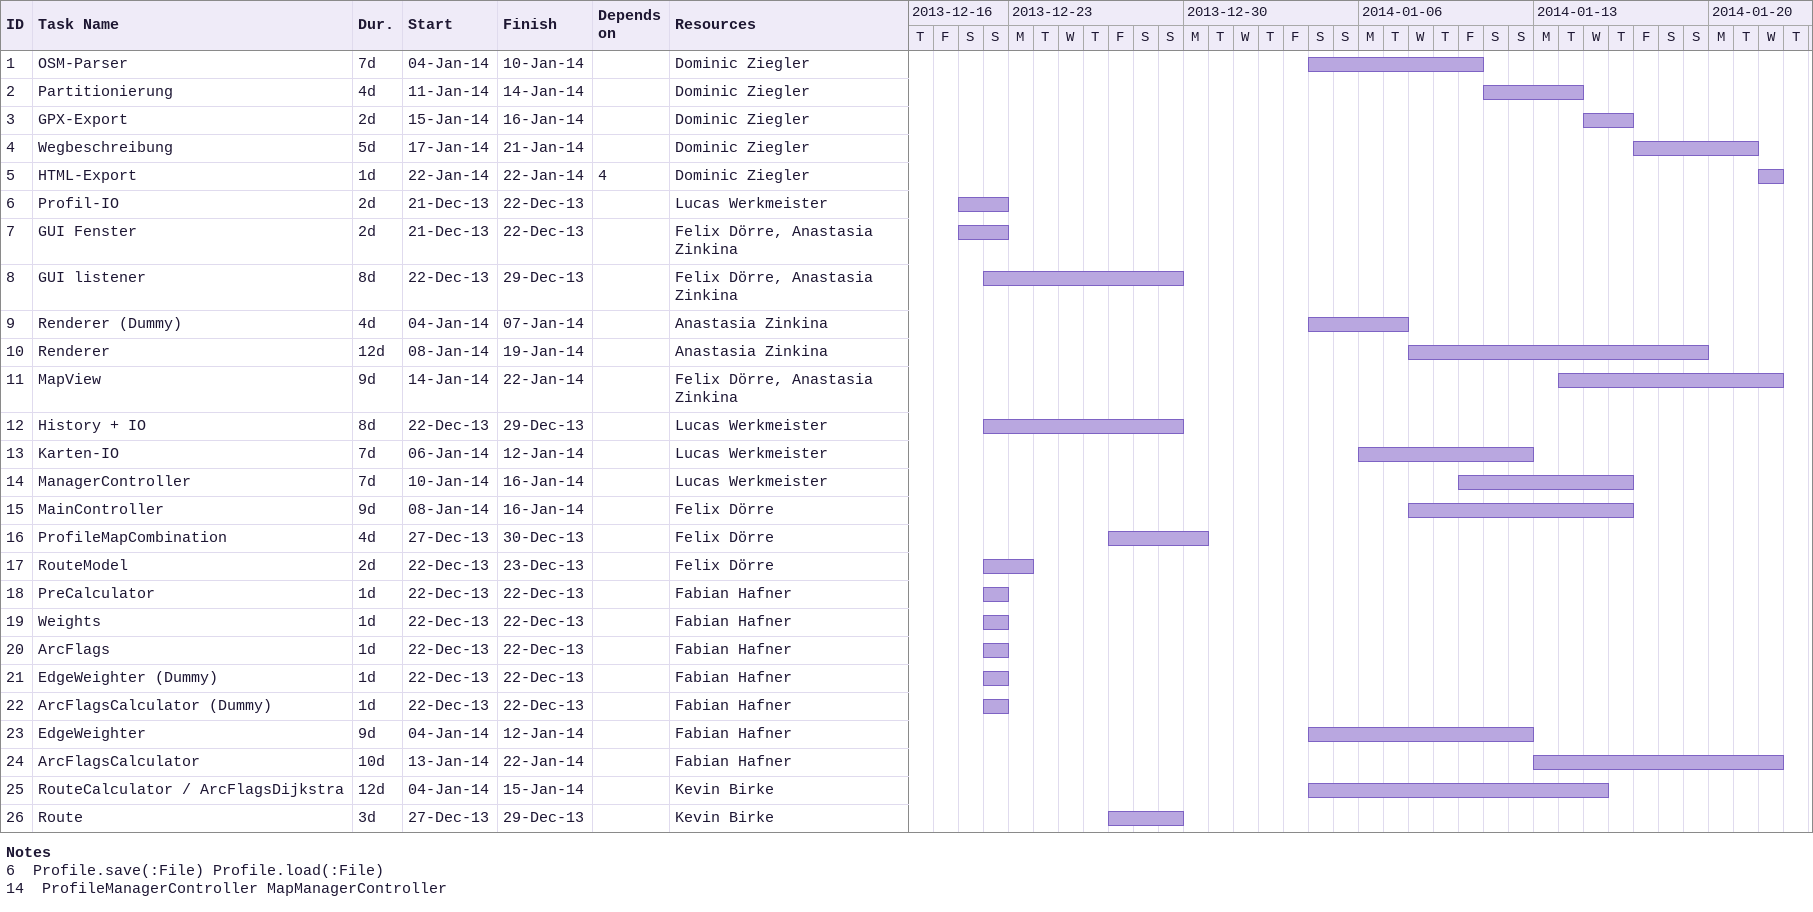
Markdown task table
| ID | Task | Duration | Start | Finish | Predecessors | Resources |
|---|---|---|---|---|---|---|
| 1 | OSM-Parser | 7d | 2014-01-04 | 2014-01-10 |  | Dominic Ziegler |
| 2 | Partitionierung | 4d | 2014-01-11 | 2014-01-14 |  | Dominic Ziegler |
| 3 | GPX-Export | 2d | 2014-01-15 | 2014-01-16 |  | Dominic Ziegler |
| 4 | Wegbeschreibung | 5d | 2014-01-17 | 2014-01-21 |  | Dominic Ziegler |
| 5 | HTML-Export | 1d | 2014-01-22 | 2014-01-22 | 4 | Dominic Ziegler |
| 6 | Profil-IO | 2d | 2013-12-21 | 2013-12-22 |  | Lucas Werkmeister |
| 7 | GUI Fenster | 2d | 2013-12-21 | 2013-12-22 |  | Felix Dörre, Anastasia Zinkina |
| 8 | GUI listener | 8d | 2013-12-22 | 2013-12-29 |  | Felix Dörre, Anastasia Zinkina |
| 9 | Renderer (Dummy) | 4d | 2014-01-04 | 2014-01-07 |  | Anastasia Zinkina |
| 10 | Renderer | 12d | 2014-01-08 | 2014-01-19 |  | Anastasia Zinkina |
| 11 | MapView | 9d | 2014-01-14 | 2014-01-22 |  | Felix Dörre, Anastasia Zinkina |
| 12 | History + IO | 8d | 2013-12-22 | 2013-12-29 |  | Lucas Werkmeister |
| 13 | Karten-IO | 7d | 2014-01-06 | 2014-01-12 |  | Lucas Werkmeister |
| 14 | ManagerController | 7d | 2014-01-10 | 2014-01-16 |  | Lucas Werkmeister |
| 15 | MainController | 9d | 2014-01-08 | 2014-01-16 |  | Felix Dörre |
| 16 | ProfileMapCombination | 4d | 2013-12-27 | 2013-12-30 |  | Felix Dörre |
| 17 | RouteModel | 2d | 2013-12-22 | 2013-12-23 |  | Felix Dörre |
| 18 | PreCalculator | 1d | 2013-12-22 | 2013-12-22 |  | Fabian Hafner |
| 19 | Weights | 1d | 2013-12-22 | 2013-12-22 |  | Fabian Hafner |
| 20 | ArcFlags | 1d | 2013-12-22 | 2013-12-22 |  | Fabian Hafner |
| 21 | EdgeWeighter (Dummy) | 1d | 2013-12-22 | 2013-12-22 |  | Fabian Hafner |
| 22 | ArcFlagsCalculator (Dummy) | 1d | 2013-12-22 | 2013-12-22 |  | Fabian Hafner |
| 23 | EdgeWeighter | 9d | 2014-01-04 | 2014-01-12 |  | Fabian Hafner |
| 24 | ArcFlagsCalculator | 10d | 2014-01-13 | 2014-01-22 |  | Fabian Hafner |
| 25 | RouteCalculator / ArcFlagsDijkstra | 12d | 2014-01-04 | 2014-01-15 |  | Kevin Birke |
| 26 | Route | 3d | 2013-12-27 | 2013-12-29 |  | Kevin Birke |

Notes
- 6: Profile.save(:File) Profile.load(:File)
- 14: ProfileManagerController MapManagerController
